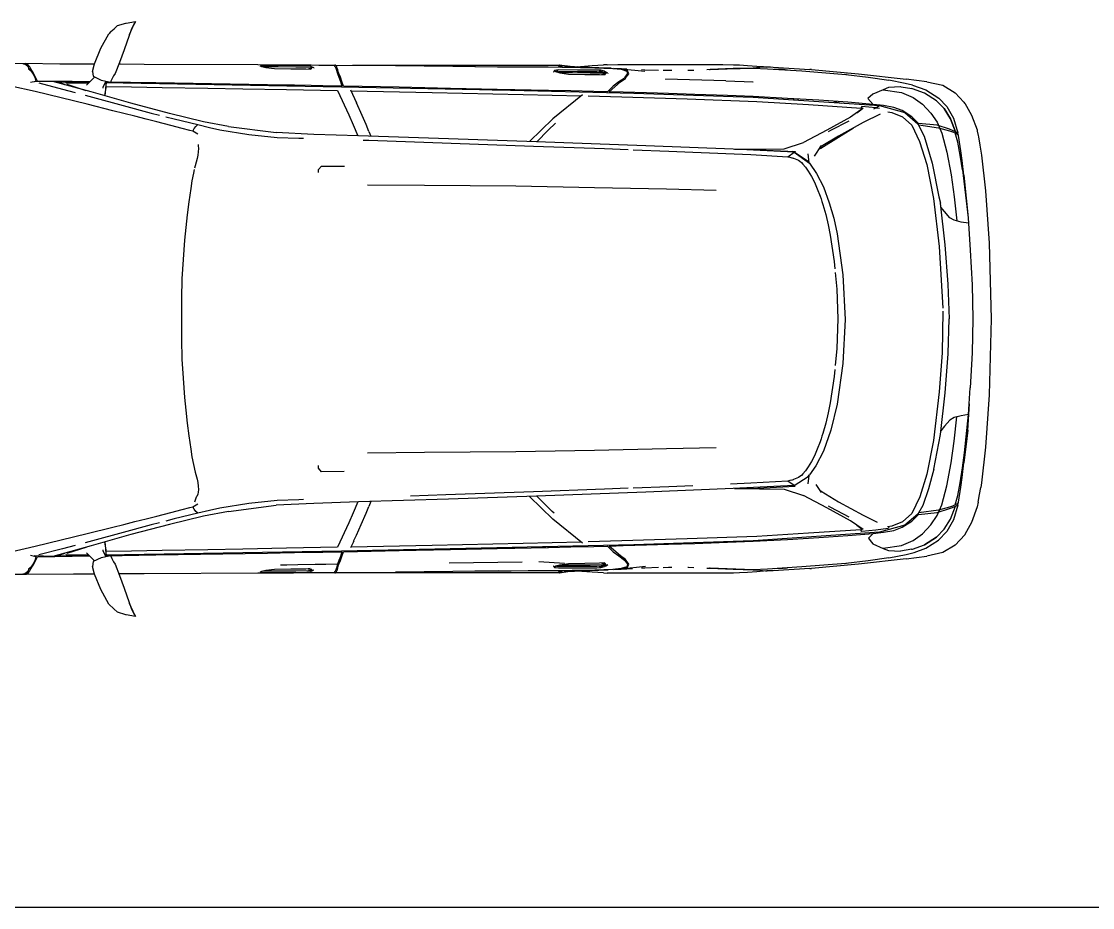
# Model space of a CAD drawing. Header units: millimetres. Extents: x 1343 to 64046, y 44602 to 77982.
# Drawn here: x 56527 to 60216, y 57946 to 61000 of the extents above; entities that cross this region are included whole.
import ezdxf

# ---------------------------------------------------------------- set-up
doc = ezdxf.new("R2010")
doc.units = ezdxf.units.MM
doc.layers.add('www.cad-blocks.net', color=7, linetype='Continuous')

# ---------------------------------------------------------------- blocks, each defined once
blk = doc.blocks.new('A$C63A06158')
at = {"linetype": 'Continuous'}
for p, q in [((1750.8, 2024.2), (1762.5, 2035.9)), ((1762.5, 2035.9), (1791.2, 2044.2)), ((1791.2, 2044.2), (1793, 2044.6)), ((1793, 2044.6), (1824.8, 2050.2)), ((1804.2, 2005.1), (1816.5, 2033.6)), ((1816.5, 2036.3), (1811, 2024.5)), ((1824.8, 2050.2), (1816.5, 2036.3)), ((1816.5, 2033.6), (1821.1, 2044.1)), ((1705.9, 1957.8), (1733, 2007.9)), ((1740, 2015.3), (1733, 2007.9)), ((1740, 2015.3), (1750.8, 2024.2)), ((1811, 2024.5), (1785.6, 1952.4)), ((1683.9, 1904), (1705.9, 1957.8)), ((1785.6, 1952.4), (1769.5, 1908.8)), ((1386.4, 1905.7), (1441.3, 1905.2)), ((1436.4, 1904.7), (1439.1, 1904.3)), ((1439.1, 1904.3), (1443.4, 1902.8)), ((1441.3, 1905.2), (1445.9, 1905.2)), ((1443.4, 1902.8), (1448.3, 1900.2)), ((1448.2, 1904), (1445.4, 1904.7)), ((1445.9, 1904.9), (1446, 1905.7)), ((1446, 1905.7), (1563.7, 1904.5)), ((1452, 1902.1), (1448.2, 1904)), ((1448.3, 1900.2), (1452.5, 1897)), ((1456.1, 1898.6), (1452, 1902.1)), ((1452.5, 1897), (1455.5, 1893.1)), ((1455.5, 1893.1), (1456.6, 1887.1)), ((1460.6, 1893.1), (1456.1, 1898.6)), ((1460, 1884), (1456.4, 1888)), ((1456.6, 1887.1), (1462, 1882.2)), ((1461.8, 1889.9), (1460.6, 1893.1)), ((1472.6, 1873.6), (1461.8, 1889.9)), ((1462, 1882.2), (1467.4, 1875.7)), ((1563.7, 1904.5), (1683.9, 1904.1)), ((1676.9, 1877.4), (1683.9, 1904)), ((1769.5, 1908.8), (1754.4, 1870.3)), ((1767.5, 1903.8), (1855.2, 1903.4)), ((1767.5, 1903.8), (1773, 1903.7)), ((1855.2, 1903.4), (2246.1, 1901.4)), ((2246.1, 1901.4), (2276.6, 1901.1)), ((2255.9, 1897.2), (2253.6, 1895.2)), ((2254.1, 1895.7), (2253.6, 1895.2)), ((2253.6, 1895.2), (2253.8, 1895.1)), ((2269.9, 1898.4), (2255.9, 1897.2)), ((2255.9, 1897.2), (2259.3, 1894.8)), ((2259.3, 1894.8), (2274.2, 1891.7)), ((2262.1, 1894.3), (2287.9, 1894.4)), ((2334.2, 1898.3), (2269.9, 1898.4)), ((2274.2, 1891.7), (2304, 1888.1)), ((2276.6, 1901.1), (2307.3, 1900.9)), ((2287.9, 1894.4), (2315.9, 1894.3)), ((2304, 1888.1), (2359.6, 1887)), ((2307.3, 1900.9), (2338, 1900.7)), ((2315.9, 1894.3), (2376.8, 1893.9)), ((2401, 1898.2), (2334.2, 1898.3)), ((2338, 1900.7), (2368.7, 1900.5)), ((2359.6, 1887), (2410.9, 1886.8)), ((2368.7, 1900.5), (2399.5, 1900.3)), ((2376.8, 1893.9), (2420.5, 1893.3)), ((2398.5, 1900.3), (2399.7, 1900.3)), ((2399.7, 1900.3), (2430.1, 1900.1)), ((2415.2, 1897.7), (2401, 1898.2)), ((2410.9, 1886.8), (2428.1, 1885.3)), ((2427.3, 1895.5), (2415.2, 1897.7)), ((2422.8, 1886.6), (2419.7, 1886)), ((2420.5, 1893.3), (2427.6, 1892.3)), ((2427.6, 1888.4), (2422.8, 1886.6)), ((2427.3, 1895.5), (2431.3, 1893.7)), ((2427.6, 1892.3), (2428.6, 1891.6)), ((2429.4, 1890.4), (2427.6, 1888.4)), ((2428.1, 1885.3), (2434.8, 1892)), ((2428.6, 1891.6), (2429.4, 1890.4)), ((2430.1, 1900.1), (2455.6, 1899.9)), ((2439.5, 1889.9), (2431.3, 1893.7)), ((2439.5, 1889.9), (2439, 1889.2)), ((2455.6, 1899.9), (2481.1, 1899.7)), ((2481.1, 1899.7), (2506.5, 1899.5)), ((2506.5, 1899.5), (2507.9, 1899.4)), ((2506.5, 1899.5), (2511.1, 1899.5)), ((2507.9, 1899.4), (2512.1, 1894.2)), ((2511.6, 1899.5), (2511.1, 1899.5)), ((2511.6, 1899.5), (2720.2, 1897.7)), ((2513.1, 1899.4), (2511.6, 1899.5)), ((2512.1, 1894.2), (2514.5, 1889)), ((2514.7, 1897.9), (2513.1, 1899.4)), ((2514.5, 1889), (2516.6, 1882.7)), ((2516.2, 1896), (2514.7, 1897.9)), ((2517.7, 1893.4), (2516.2, 1896)), ((2516.3, 1899.5), (2516.3, 1899.5)), ((2516.6, 1882.7), (2519.2, 1874)), ((2519.6, 1889.1), (2517.7, 1893.4)), ((2521.8, 1882.8), (2519.6, 1889.1)), ((2524.4, 1874), (2521.8, 1882.8)), ((2572.4, 1899.5), (2710.6, 1899.5)), ((2710.6, 1899.5), (2890.4, 1899.5)), ((2720.2, 1897.7), (2918.2, 1895.5)), ((2890.4, 1899.5), (3097, 1899.5)), ((2918.2, 1895.5), (3073.8, 1893.5)), ((2993.8, 1894.5), (3071.3, 1894.1)), ((3071.3, 1894.1), (3117.3, 1893.7)), ((3097, 1899.5), (3166.1, 1899.5)), ((3117.3, 1893.7), (3177.5, 1893.5)), ((3166.1, 1899.5), (3223.7, 1899.5)), ((3177.5, 1893.5), (3211.9, 1893.2)), ((3211.9, 1893.2), (3246.1, 1893.1)), ((3223.7, 1899.5), (3279.1, 1899.5)), ((3246.1, 1893.1), (3292.9, 1892.8)), ((3282.1, 1882.9), (3268.1, 1880.9)), ((3279.1, 1899.5), (3289.8, 1892.8)), ((3284.3, 1899.5), (3280.7, 1898.5)), ((3346.4, 1882.7), (3282.1, 1882.9)), ((3322.1, 1894.7), (3284.3, 1899.5)), ((3295.1, 1892.8), (3284.3, 1899.5)), ((3292.9, 1892.8), (3328.5, 1892.1)), ((3297.9, 1892.7), (3364.8, 1894.5)), ((3339.4, 1892.8), (3300.3, 1892.6)), ((3312.1, 1892.6), (3313.9, 1892.7)), ((3337, 1893.8), (3322.1, 1894.7)), ((3328.5, 1892.1), (3357.2, 1891.5)), ((3337.2, 1893.8), (3348, 1894.3)), ((3389.1, 1891.8), (3339.4, 1892.8)), ((3343.6, 1893.9), (3396.9, 1897.8)), ((3413.2, 1882.4), (3346.4, 1882.7)), ((3357.2, 1891.5), (3407, 1890.1)), ((3452.6, 1889.1), (3389.1, 1891.8)), ((3396.9, 1897.8), (3436.9, 1900.2)), ((3407, 1890.1), (3469.1, 1888.3)), ((3427.4, 1881.6), (3413.2, 1882.4)), ((3439.5, 1878.3), (3427.4, 1881.6)), ((3448.8, 1900.7), (3436.9, 1900.2)), ((3448.8, 1900.7), (3485.8, 1901.4)), ((3462.8, 1888.5), (3452.6, 1889.1)), ((3469.1, 1888.3), (3497.5, 1885.5)), ((3497.5, 1886.8), (3470.9, 1888.2)), ((3485.8, 1901.4), (3527.6, 1901.4)), ((3497.5, 1886.8), (3579, 1879.1)), ((3519.1, 1880.1), (3497.5, 1886.8)), ((3497.5, 1885.5), (3517, 1878.8)), ((3517.2, 1885.7), (3498.9, 1886.6)), ((3527.6, 1901.4), (3569.8, 1901.4)), ((3567.6, 1884), (3579.1, 1883.5)), ((3569.8, 1901.4), (3613.5, 1901.4)), ((3579.1, 1883.5), (3625.9, 1881.9)), ((3610.4, 1901.3), (3660.1, 1901.4)), ((3610.4, 1901.3), (3610.5, 1901.3)), ((3613.5, 1901.4), (3660, 1901.4)), ((3660, 1901.4), (3699.9, 1901.4)), ((3660.1, 1901.4), (3707.7, 1901.3)), ((3699.9, 1901.4), (3747.8, 1901.4)), ((3727.4, 1881.8), (3729.3, 1881.8)), ((3729.3, 1881.8), (3747.9, 1882.4)), ((3747.8, 1901.4), (3798.7, 1901.4)), ((3804, 1884.3), (3792.5, 1883.8)), ((3798.7, 1901.4), (3847.8, 1901.4)), ((3801.9, 1884.2), (3803.4, 1884.2)), ((3803.4, 1884.2), (3862.4, 1886.7)), ((3882.6, 1887.5), (3804, 1884.3)), ((3847.8, 1901.4), (3884.4, 1900.9)), ((3862.4, 1886.7), (3952.5, 1889.1)), ((3952.4, 1889.1), (3882.6, 1887.5)), ((3884.4, 1900.9), (3905.1, 1900.3)), ((3905.1, 1900.3), (3932.5, 1898.7)), ((3932.5, 1898.7), (3965.1, 1896.2)), ((3975.3, 1891.2), (3952.5, 1889.1)), ((3952.5, 1889.1), (4001, 1886.9)), ((3965.1, 1896.2), (3987.3, 1894.5)), ((3994.5, 1892.6), (3975.3, 1891.2)), ((3987.3, 1894.5), (4011.9, 1893.2)), ((4000.1, 1892.8), (3994.5, 1892.6)), ((3999, 1892.8), (4011.6, 1893.3)), ((4001, 1886.9), (4119.9, 1879.8)), ((4011.6, 1893.3), (4020.6, 1892.9)), ((4020.6, 1892.9), (4147.5, 1884.9)), ((4055.2, 1883.9), (4025.8, 1885.4)), ((4070, 1882.7), (4055.2, 1883.9)), ((4061.9, 1883.2), (4061.5, 1883.4)), ((4062.2, 1883.4), (4062.6, 1883.2)), ((4152.7, 1884.4), (4147.5, 1884.9)), ((4152.7, 1884.4), (4314.5, 1869.8)), ((1467.4, 1875.7), (1472.3, 1868.7)), ((1472.3, 1868.7), (1478.4, 1857.1)), ((1483, 1854), (1472.6, 1873.6)), ((1478.4, 1857.1), (1481.9, 1843.4)), ((1487.1, 1844.4), (1483, 1854)), ((1661.6, 1836.7), (1682.8, 1857)), ((1676.9, 1877.4), (1679.4, 1861.2)), ((1679.4, 1861.2), (1706.7, 1848.1)), ((1682.8, 1857), (1684.6, 1858.7)), ((1706.7, 1848.1), (1739.9, 1841)), ((1722.1, 1844.8), (1712.8, 1822.4)), ((1749.3, 1862.4), (1740.2, 1843.7)), ((1754.4, 1870.3), (1749.3, 1862.4)), ((2519.2, 1874), (2519.9, 1870.1)), ((2519.9, 1870.1), (2525.2, 1857.6)), ((2525.1, 1870.1), (2524.4, 1874)), ((2530.4, 1857.7), (2525.1, 1870.1)), ((2525.2, 1857.6), (2530.6, 1843.3)), ((2535.8, 1843.3), (2530.4, 1857.7)), ((3268.1, 1880.9), (3264.1, 1876.5)), ((3264.1, 1876.5), (3264.1, 1876.2)), ((3265.9, 1875.7), (3264.1, 1876.5)), ((3268.1, 1880.9), (3271.5, 1877.4)), ((3271.5, 1877.4), (3286.4, 1873.2)), ((3278.7, 1880.1), (3273.9, 1876.7)), ((3274.1, 1876.7), (3282.2, 1877.1)), ((3346.4, 1876.9), (3282.2, 1877.1)), ((3285.1, 1873.6), (3302.1, 1873.7)), ((3286.4, 1873.2), (3316.2, 1868.7)), ((3302.1, 1873.7), (3330.2, 1873.6)), ((3316.2, 1868.7), (3371.8, 1867.4)), ((3330.2, 1873.6), (3391, 1873.2)), ((3413.3, 1876.7), (3346.4, 1876.9)), ((3371.8, 1867.4), (3423.1, 1867.1)), ((3391, 1873.2), (3434.7, 1872.6)), ((3428.4, 1875.7), (3413.3, 1876.7)), ((3423.1, 1867.1), (3439.5, 1866)), ((3443.1, 1872.2), (3423.2, 1879.4)), ((3432.3, 1874.7), (3428.4, 1875.7)), ((3429, 1876.1), (3438.2, 1872.1)), ((3429.3, 1866.7), (3444.8, 1871.1)), ((3434.7, 1872.6), (3439.5, 1871.9)), ((3439.5, 1878.3), (3443.5, 1876.8)), ((3440.7, 1866.3), (3447, 1873.6)), ((3451.8, 1871.5), (3443.5, 1876.8)), ((3451.8, 1871.5), (3451.4, 1871.1)), ((3507.4, 1853.9), (3489.5, 1841.6)), ((3494.9, 1841.8), (3512.8, 1853.7)), ((3509.6, 1857.7), (3507.4, 1853.9)), ((3519.2, 1870.3), (3509.6, 1857.7)), ((3512.8, 1853.7), (3514.8, 1857.7)), ((3514.8, 1857.7), (3523.6, 1869.6)), ((3517, 1878.8), (3519.2, 1870.3)), ((3523.6, 1869.6), (3519.1, 1880.1)), ((3579, 1879.1), (3579, 1879.1)), ((3660, 1880.8), (3642.3, 1881.3)), ((3857.9, 1845.1), (3650.2, 1851.3)), ((3650.2, 1851.3), (3650.9, 1851.3)), ((3671.8, 1880.9), (3660, 1880.8)), ((3857.9, 1845.1), (3951.6, 1842.2)), ((4119.9, 1879.8), (4271, 1867.2)), ((4271, 1867.2), (4348.3, 1858.6)), ((4274.1, 1866.9), (4273.3, 1867)), ((4274.7, 1866.8), (4274.1, 1866.9)), ((4314.5, 1869.8), (4478.9, 1851.3)), ((4348.3, 1858.6), (4419.1, 1848.2)), ((4475.1, 1836.2), (4419.1, 1848.2)), ((4550.1, 1842.3), (4478.9, 1851.3)), ((1479.1, 1808.1), (1395.8, 1827.2)), ((1481.9, 1843.4), (1462.8, 1839.3)), ((1540.1, 1843.4), (1477, 1841.9)), ((1568.7, 1786.6), (1479.1, 1808.1)), ((1606.5, 1842.9), (1487.1, 1844.4)), ((1491.5, 1838.1), (1573.4, 1816.6)), ((1671.6, 1807), (1540.1, 1843.4)), ((1579.6, 1833.7), (1548.8, 1842)), ((1548.8, 1842), (1665.1, 1840)), ((1548.8, 1842), (1548.8, 1841)), ((1573.4, 1816.6), (1617.4, 1805.2)), ((1581, 1832.1), (1579.6, 1833.7)), ((1585.7, 1838.3), (1663.6, 1838.6)), ((1585.7, 1836.9), (1585.7, 1838.3)), ((1655.2, 1811.5), (1589.7, 1832.2)), ((1667.1, 1841.9), (1606.5, 1842.9)), ((1655.6, 1830.9), (1661.6, 1836.7)), ((1712.8, 1822.4), (1712.1, 1820.6)), ((1721.2, 1817.1), (1719.6, 1793.5)), ((1719.7, 1839.1), (2534.5, 1825.3)), ((1719.7, 1793.5), (1722.6, 1815)), ((1894.6, 1838.2), (1720.5, 1841)), ((1723, 1835), (1721.2, 1817.1)), ((1722.6, 1815), (1725.3, 1826.2)), ((1724.8, 1838.9), (1723, 1835)), ((1725.3, 1826.2), (1811.1, 1824.8)), ((1740.2, 1843.7), (1739.9, 1841)), ((1811.1, 1824.8), (1916.5, 1823)), ((2279.5, 1831.6), (1894.6, 1838.2)), ((1916.5, 1823), (2074, 1820.2)), ((2074, 1820.2), (2194.9, 1818)), ((2194.9, 1818), (2344.4, 1815.2)), ((2323, 1830.8), (2279.5, 1831.6)), ((2372.8, 1829.9), (2323, 1830.8)), ((2344.4, 1815.2), (2520.1, 1812)), ((2429.7, 1828.9), (2372.8, 1829.9)), ((2470, 1828.2), (2429.7, 1828.9)), ((2510.3, 1827.4), (2470, 1828.2)), ((2535.5, 1826.9), (2510.3, 1827.4)), ((2520.1, 1812), (2559.7, 1728.1)), ((2530.6, 1843.3), (2535.5, 1826.9)), ((2534.5, 1825.3), (3069.7, 1814.2)), ((2540.7, 1826.9), (2535.8, 1843.3)), ((2733.3, 1823.2), (2540.7, 1826.9)), ((2565.5, 1814), (2585.8, 1770.1)), ((2566.9, 1811.1), (2846.2, 1805.3)), ((2909.9, 1819.4), (2733.3, 1823.2)), ((3070.8, 1815.9), (2909.9, 1819.4)), ((3131.1, 1814.6), (3053.3, 1814.6)), ((3053.3, 1814.6), (3131.1, 1814.6)), ((3069.7, 1814.2), (3540.4, 1803.4)), ((3127.6, 1814.7), (3070.8, 1815.9)), ((3246.7, 1812.2), (3127.6, 1814.7)), ((3231.2, 1812.5), (3226.7, 1810.6)), ((3235.9, 1812.4), (3235.9, 1810.4)), ((3235.9, 1810.4), (3235.9, 1812.4)), ((3235.9, 1812.4), (3235.9, 1810.4)), ((3235.9, 1810.4), (3235.9, 1812.4)), ((3244.3, 1812.3), (3244.3, 1810.2)), ((3324.5, 1810.6), (3246.7, 1812.2)), ((3403.6, 1808.8), (3324.5, 1810.6)), ((3450.4, 1807.6), (3403.6, 1808.8)), ((3470, 1827.2), (3450.4, 1807.6)), ((3455.5, 1807.6), (3494.9, 1841.8)), ((3503.7, 1806.1), (3455.5, 1807.6)), ((3489.5, 1841.6), (3470, 1827.2)), ((3951.3, 1842.3), (3951.6, 1842.2)), ((4399.6, 1814.7), (4363.6, 1799.9)), ((4418.1, 1822.3), (4399.6, 1814.7)), ((4399.6, 1814.7), (4462.3, 1805.4)), ((4459.3, 1825), (4418.1, 1822.3)), ((4460.7, 1824.7), (4459.3, 1825)), ((4461.1, 1825.1), (4498, 1818.6)), ((4500.5, 1830.6), (4475.1, 1836.2)), ((4500.6, 1818.1), (4496.9, 1818.7)), ((4500.5, 1830.6), (4546.8, 1814.1)), ((4542.5, 1803.1), (4500.6, 1818.1)), ((4546.8, 1814.1), (4590.9, 1786)), ((4550.1, 1842.3), (4605.1, 1830.1)), ((4605.1, 1830.1), (4647.9, 1804.1)), ((1658.2, 1764.5), (1568.7, 1786.6)), ((1650.9, 1796.4), (1676.8, 1789.7)), ((1809.1, 1768.4), (1671.6, 1807)), ((1676.8, 1789.7), (1782.8, 1760.7)), ((2846.2, 1805.3), (3159.9, 1798.5)), ((3159.9, 1798.5), (3360.1, 1794)), ((3364.3, 1797.5), (3262.1, 1714.7)), ((3383.8, 1793.4), (3499.1, 1790)), ((3499.1, 1790), (3725.2, 1783.3)), ((3584.6, 1803.6), (3503.7, 1806.1)), ((3540.4, 1803.4), (3952.5, 1789.4)), ((3660.9, 1801.4), (3584.6, 1803.6)), ((3750.5, 1798.6), (3660.9, 1801.4)), ((3725.2, 1783.3), (3965.1, 1774.2)), ((3863.9, 1794.6), (3750.5, 1798.6)), ((3952.3, 1791), (3863.9, 1794.6)), ((4070.3, 1784.9), (3952.3, 1791)), ((3952.5, 1789.4), (4386.9, 1760.3)), ((3965.1, 1774.2), (4143, 1763.8)), ((4178.6, 1778.4), (4070.3, 1784.9)), ((4092.5, 1780), (4092.5, 1783.6)), ((4106.3, 1779.1), (4106.4, 1782.7)), ((4106.4, 1782.7), (4106.3, 1779.1)), ((4278, 1771.5), (4178.6, 1778.4)), ((4229.3, 1774.9), (4236, 1773.6)), ((4236, 1773.6), (4256.2, 1769)), ((4364.8, 1764.1), (4278, 1771.5)), ((4363.6, 1799.9), (4347.1, 1784)), ((4347.1, 1784), (4364.8, 1764.1)), ((4462.3, 1805.4), (4503.4, 1788.5)), ((4503.4, 1788.5), (4535.2, 1765.2)), ((4583.8, 1776.5), (4542.5, 1803.1)), ((4609.6, 1749.7), (4583.8, 1776.5)), ((4583.8, 1776.5), (4609.6, 1749.7)), ((4590.9, 1786), (4618.7, 1756.7)), ((4647.9, 1804.1), (4647.9, 1804.1)), ((4647.9, 1804.1), (4677.7, 1771.5)), ((4677.7, 1771.5), (4680.1, 1768.8)), ((1747.1, 1742.4), (1658.2, 1764.5)), ((1784.1, 1733.2), (1747.1, 1742.4)), ((1782.8, 1760.7), (1879.2, 1734.3)), ((1941.7, 1732.9), (1809.1, 1768.4)), ((1879.2, 1734.3), (1907, 1727.3)), ((2605.7, 1725.6), (2585.8, 1770.1)), ((4143, 1763.8), (4324.4, 1751.3)), ((4331.3, 1751.1), (4286.9, 1720.3)), ((4308.4, 1735.2), (4327.7, 1749.3)), ((4326.6, 1757.1), (4322.9, 1751.4)), ((4374.3, 1752.5), (4326.6, 1757.1)), ((4401.1, 1760.2), (4364.8, 1764.1)), ((4367.5, 1749.3), (4374.3, 1752.5)), ((4374.3, 1752.5), (4387.2, 1750.8)), ((4374.4, 1752.5), (4386.9, 1760.3)), ((4386.9, 1760.3), (4386.7, 1760.1)), ((4386.9, 1760.3), (4474.7, 1736.1)), ((4436.5, 1753.4), (4401.1, 1760.2)), ((4415.8, 1738.3), (4429.4, 1735.9)), ((4429.4, 1735.9), (4465.9, 1721.2)), ((4464.9, 1743), (4436.5, 1753.4)), ((4497.8, 1721.7), (4464.9, 1743)), ((4474.7, 1736.1), (4519.5, 1697.5)), ((4535.2, 1765.2), (4563.3, 1734.3)), ((4563.3, 1734.3), (4585.8, 1702.5)), ((4631.7, 1714.5), (4609.6, 1749.7)), ((4609.6, 1749.7), (4631.7, 1714.5)), ((4618.7, 1756.7), (4641.5, 1717.3)), ((4680.1, 1768.8), (4680.8, 1768)), ((4680.8, 1768), (4704.3, 1726.7)), ((1822.6, 1723.4), (1784.1, 1733.2)), ((1861.2, 1713.6), (1822.6, 1723.4)), ((1898.5, 1704.1), (1861.2, 1713.6)), ((1946.7, 1691.7), (1898.5, 1704.1)), ((1929.3, 1721.6), (1957.8, 1714.3)), ((2059.2, 1704.3), (1941.7, 1732.9)), ((1957.8, 1714.3), (2039.4, 1694.5)), ((2145.4, 1688.2), (2059.2, 1704.3)), ((2559.7, 1728.1), (2574.6, 1693.4)), ((2619.5, 1694.7), (2605.7, 1725.6)), ((3182, 1636.4), (3262.1, 1714.7)), ((3245.6, 1675.1), (3271.5, 1699.1)), ((4286.9, 1720.3), (4205.1, 1675.6)), ((4219.8, 1674.9), (4282.9, 1707.8)), ((4331.3, 1701.6), (4246.3, 1655.2)), ((4389.7, 1730.8), (4331.3, 1701.6)), ((4465.9, 1721.2), (4498.1, 1692.6)), ((4521.8, 1698.7), (4497.8, 1721.7)), ((4519.5, 1697.5), (4540.8, 1655.2)), ((4586, 1692.1), (4521.8, 1698.7)), ((4585.8, 1702.5), (4601.7, 1665.1)), ((4648.5, 1670.2), (4631.7, 1714.5)), ((4631.7, 1714.5), (4648.5, 1670.2)), ((4641.5, 1717.3), (4656.7, 1666.1)), ((4704.3, 1726.7), (4722.8, 1676.5)), ((1985.9, 1681.6), (1946.7, 1691.7)), ((2012.2, 1674.7), (1985.9, 1681.6)), ((2021.9, 1672.2), (2012.2, 1674.7)), ((2039.1, 1661.8), (2021.9, 1672.2)), ((2022, 1672.2), (2026.6, 1680.8)), ((2026.6, 1680.8), (2032.6, 1688.5)), ((2032.6, 1688.5), (2039.4, 1694.5)), ((2039.4, 1694.5), (2079.9, 1684.8)), ((2079.9, 1684.8), (2115, 1676.9)), ((2115, 1676.9), (2215, 1661)), ((2145.4, 1688.2), (2309.4, 1667)), ((2215, 1661), (2312.7, 1650.5)), ((2439.5, 1660.6), (2309.4, 1667)), ((2593, 1655.6), (2439.5, 1660.6)), ((2574.6, 1693.4), (2590.1, 1655.7)), ((2628.2, 1671.4), (2619.5, 1694.7)), ((2628.4, 1671.4), (2635.4, 1654.3)), ((3206.8, 1635.5), (3245.6, 1675.1)), ((4205.1, 1675.6), (4125, 1633)), ((4185.1, 1613.7), (4297.4, 1683.1)), ((4211.7, 1670.3), (4219.8, 1674.9)), ((4498.1, 1692.6), (4525.1, 1636.7)), ((4521.9, 1693.5), (4589.9, 1683.9)), ((4627.6, 1678.8), (4586, 1692.1)), ((4589.9, 1683.9), (4627.6, 1673.6)), ((4601.7, 1665.1), (4619.4, 1599.7)), ((4638.6, 1674.4), (4627.6, 1678.8)), ((4627.6, 1673.6), (4638.5, 1670.2)), ((4638.5, 1670.2), (4648, 1665.9)), ((4648.5, 1670.2), (4638.6, 1674.4)), ((4648, 1665.9), (4652.3, 1663.5)), ((4656.3, 1633.9), (4648, 1665.9)), ((4653.5, 1667.9), (4648.5, 1670.2)), ((4652.3, 1663.5), (4655.1, 1661.7)), ((4656.7, 1666.1), (4653.5, 1667.9)), ((4655.1, 1661.7), (4656.7, 1659.1)), ((4657.1, 1664.3), (4656.7, 1666.1)), ((4658.5, 1656.6), (4657.1, 1664.3)), ((4722.8, 1676.5), (4723.9, 1672.2)), ((4723.9, 1672.2), (4723.9, 1672.2)), ((4723.9, 1672.2), (4727.3, 1657)), ((2040.2, 1625.8), (2041, 1621.8)), ((2312.7, 1650.5), (2387.7, 1648.3)), ((2387.7, 1648.3), (2403.7, 1647.8)), ((2903.1, 1645.9), (2593, 1655.6)), ((2609.1, 1641.1), (2628, 1640.5)), ((2628, 1640.5), (3195, 1620.8)), ((3205.7, 1635.5), (2903.1, 1645.9)), ((3581.8, 1621.8), (3205.7, 1635.5)), ((4058.5, 1611.2), (4125, 1633)), ((4246.3, 1655.2), (4186.5, 1619.1)), ((4525.1, 1636.7), (4549.5, 1557.3)), ((4540.8, 1655.2), (4567.8, 1562.2)), ((4664.5, 1589.4), (4656.3, 1633.9)), ((4656.7, 1659.1), (4658.6, 1656.5)), ((4666.9, 1604.6), (4658.6, 1656.5)), ((4727.3, 1657), (4728.1, 1652.3)), ((4728.1, 1652.3), (4732.9, 1623.7)), ((4732.9, 1623.7), (4738.2, 1589.6)), ((2039.3, 1588.9), (2036.6, 1577.5)), ((2041, 1600.9), (2039.3, 1588.9)), ((2041, 1621.8), (2041.7, 1612.2)), ((2041.7, 1612.2), (2041, 1600.9)), ((3195, 1620.8), (3439.6, 1611.8)), ((3439.6, 1611.8), (3521.2, 1608.6)), ((3538.2, 1608), (3661.8, 1603.2)), ((3882.7, 1609.8), (3581.8, 1621.8)), ((3661.8, 1603.2), (3744.1, 1599.6)), ((3744.1, 1599.6), (3943.7, 1591.1)), ((4093.2, 1599.4), (3882.7, 1609.8)), ((3887.9, 1609.5), (4058.9, 1611.2)), ((3889, 1609.5), (3946.1, 1609.1)), ((3943.7, 1591.1), (4071.7, 1583.6)), ((3946.1, 1609.1), (4096.6, 1601.5)), ((4071.7, 1583.6), (4093.3, 1599.4)), ((4071.8, 1583.5), (4093.2, 1599.3)), ((4085.2, 1593.4), (4085.1, 1593.4)), ((4090, 1601.8), (4086.4, 1599.7)), ((4093.2, 1599.4), (4096.4, 1601.5)), ((4141.1, 1568), (4093.2, 1599.4)), ((4093.2, 1599.4), (4093.2, 1599.3)), ((4093.2, 1599.3), (4146, 1562.2)), ((4093.2, 1599.3), (4093.2, 1599.3)), ((4093.3, 1599.4), (4093.3, 1599.4)), ((4093.3, 1599.4), (4093.4, 1599.2)), ((4096.6, 1601.5), (4096.6, 1601.1)), ((4096.6, 1597.2), (4096.6, 1596.9)), ((4099.9, 1595), (4099.6, 1594.8)), ((4144.5, 1563.3), (4140.8, 1593.6)), ((4140.8, 1593.6), (4140.8, 1593.5)), ((4186.6, 1622.8), (4161.7, 1585.4)), ((4177.4, 1609), (4185.1, 1613.7)), ((4186.5, 1619.1), (4181.7, 1615.4)), ((4619.4, 1599.7), (4633.5, 1521.1)), ((4672.4, 1538.5), (4664.5, 1589.4)), ((4671.4, 1570.9), (4666.9, 1604.6)), ((4738.2, 1589.6), (4752.2, 1466.7)), ((2030, 1552.6), (2028.2, 1544.9)), ((2036.6, 1577.5), (2030, 1552.6)), ((2454.9, 1539.8), (2465.9, 1551.6)), ((2465.9, 1551.6), (2544.1, 1550.9)), ((4071.7, 1583.6), (4078.2, 1582.3)), ((4078.2, 1582.3), (4085.2, 1580.4)), ((4085.2, 1580.4), (4086, 1580.2)), ((4086, 1580.2), (4086.7, 1580)), ((4086.7, 1580), (4090.1, 1579)), ((4090.1, 1579), (4091.4, 1578.7)), ((4091.4, 1578.7), (4097.1, 1576.5)), ((4097.1, 1576.5), (4102.5, 1574.2)), ((4102.5, 1574.2), (4107.8, 1571.5)), ((4107.8, 1571.5), (4112.8, 1568.3)), ((4112.8, 1568.3), (4117.9, 1564)), ((4117.9, 1564), (4123.4, 1558.5)), ((4123.4, 1558.5), (4131.7, 1548.3)), ((4126.3, 1577.4), (4126.6, 1577.6)), ((4128.6, 1574.4), (4126.3, 1577.4)), ((4142.8, 1564.4), (4141.1, 1568)), ((4142.8, 1564.5), (4142.8, 1564.5)), ((4146, 1562.2), (4170.2, 1526.5)), ((4147, 1563.3), (4146.1, 1562)), ((4549.5, 1557.3), (4572.9, 1439.5)), ((4567.8, 1562.2), (4591.7, 1445.3)), ((4678, 1520.9), (4671.4, 1570.9)), ((2024.2, 1527), (2019.2, 1500.8)), ((2027.1, 1540.1), (2024.2, 1527)), ((2454.5, 1529.4), (2454.9, 1539.8)), ((4131.7, 1548.3), (4141.2, 1534.5)), ((4141.2, 1534.5), (4152.4, 1516.2)), ((4152.4, 1516.2), (4162.8, 1496.3)), ((4170.2, 1526.5), (4193.9, 1480.3)), ((4633.5, 1521.1), (4644.7, 1446.3)), ((4672.4, 1538.5), (4691.8, 1372.9)), ((4678, 1520.9), (4691.8, 1372.9)), ((2019.2, 1500.8), (2015, 1474)), ((2819.8, 1484.7), (2624.3, 1486)), ((3134.9, 1482.3), (2819.8, 1484.7)), ((3405.8, 1477.2), (3134.9, 1482.3)), ((3653.4, 1471.6), (3405.8, 1477.2)), ((4162.8, 1496.3), (4172.9, 1473.4)), ((4193.9, 1480.3), (4214.2, 1425.6)), ((2015, 1474), (2008.7, 1428.3)), ((3824.8, 1468.1), (3653.4, 1471.6)), ((4172.9, 1473.4), (4182.4, 1448.2)), ((4182.4, 1448.2), (4185.7, 1438.8)), ((4185.7, 1438.8), (4188.8, 1429.2)), ((4572.9, 1439.5), (4592.6, 1274.3)), ((4591.7, 1445.3), (4596.7, 1423.5)), ((4644.7, 1446.3), (4653.4, 1362.5)), ((4752.2, 1466.7), (4765.1, 1286.5)), ((2008.7, 1428.3), (2003.1, 1383.7)), ((4188.8, 1429.2), (4191.9, 1419.5)), ((4191.9, 1419.5), (4201.7, 1384.5)), ((4214.2, 1425.6), (4229.6, 1372)), ((4613.4, 1280.3), (4596.7, 1423.5)), ((4611, 1394.9), (4598.2, 1410.7)), ((2003.1, 1383.7), (1998.1, 1339.8)), ((4201.7, 1384.5), (4210.1, 1349)), ((4229.6, 1372), (4241.2, 1318.3)), ((4628.8, 1373.4), (4611, 1394.9)), ((4644.7, 1365), (4628.8, 1373.4)), ((4668.1, 1358.4), (4644.7, 1365)), ((4691.8, 1372.9), (4699.8, 1262.1)), ((1998.1, 1339.8), (1993.8, 1296)), ((4210.1, 1349), (4216.9, 1314.1)), ((4693.1, 1354.7), (4668.1, 1358.4)), ((1993.8, 1296), (1988.5, 1229.7)), ((4216.9, 1314.1), (4230.5, 1222.9)), ((4241.2, 1318.3), (4261.2, 1177.3)), ((4592.6, 1274.3), (4604.9, 1062.3)), ((4623.9, 1144.9), (4613.4, 1280.3)), ((4699.8, 1262.1), (4706.1, 1142.4)), ((4765.1, 1286.5), (4771.5, 1025.1)), ((1988.5, 1229.7), (1984.8, 1163.2)), ((4230.5, 1222.9), (4232.9, 1197.3)), ((4234.1, 1185), (4239.6, 1127.1)), ((1984.8, 1163.2), (1982.7, 1095.4)), ((4261.2, 1177.3), (4269.1, 1023.4)), ((4627.7, 1025.1), (4623.9, 1144.9)), ((4239.6, 1127.1), (4243, 1025.1)), ((4706.1, 1142.4), (4708.4, 1025.1)), ((1982.7, 1095.4), (1982.7, 954.8)), ((4605.5, 1051.3), (4602.7, 907.7)), ((4243, 1025.1), (4239.6, 923)), ((4269.1, 1023.4), (4261.2, 871.1)), ((4626.1, 1025.1), (4622.3, 905.5)), ((4708.4, 1025.1), (4706.1, 907.8)), ((4771.5, 1025.1), (4765.1, 763.7)), ((1982.7, 954.8), (1984.8, 886.9)), ((4239.6, 923), (4234, 864.4)), ((1984.8, 886.9), (1988.5, 820.5)), ((4602.7, 907.7), (4592.6, 773.7)), ((4613.4, 769.9), (4623.9, 905.3)), ((4706.1, 907.8), (4699.8, 788)), ((4232.7, 851), (4230.5, 827.3)), ((4261.2, 871.1), (4241.2, 731.7)), ((1988.5, 820.5), (1993.8, 754.1)), ((4230.5, 827.3), (4216.9, 736.1)), ((4693.1, 695.5), (4699.8, 788)), ((1993.8, 754.1), (1998.1, 710.4)), ((4592.6, 773.7), (4572.7, 606.6)), ((4596.7, 626.7), (4613.4, 769.9)), ((4765.1, 763.7), (4752.2, 583.5)), ((1998.1, 710.4), (2003.1, 666.5)), ((4210.1, 701.2), (4201.7, 665.6)), ((4216.9, 736.1), (4210.1, 701.2)), ((4241.2, 731.7), (4219.2, 642.1)), ((4690.9, 642.1), (4696.6, 732.2)), ((2003.1, 666.5), (2008.7, 621.9)), ((4201.7, 665.6), (4191.9, 630.7)), ((4628.8, 676.8), (4611, 655.3)), ((4644.7, 685.2), (4628.8, 676.8)), ((4668.1, 691.7), (4644.7, 685.2)), ((4644.7, 603.8), (4653.4, 687.6)), ((4693.1, 695.5), (4668.1, 691.7)), ((4685.9, 618.8), (4693.1, 695.5)), ((4191.9, 630.7), (4188.8, 621)), ((4219.2, 642.1), (4193.9, 569.8)), ((4611, 655.3), (4598.2, 639.4)), ((4690.9, 642.1), (4684.7, 584.9)), ((2008.7, 621.9), (2015, 576.2)), ((4182.4, 602), (4172.9, 576.7)), ((4185.7, 611.4), (4182.4, 602)), ((4188.8, 621), (4185.7, 611.4)), ((4572.7, 606.6), (4549.6, 490.4)), ((4574.1, 507.1), (4596.7, 626.7)), ((4633.5, 529), (4644.7, 603.8)), ((4679.4, 563.3), (4685.9, 618.8)), ((2015, 576.2), (2019.2, 549.4)), ((2624.3, 564.1), (2819.8, 565.5)), ((2819.8, 565.5), (3134.9, 567.8)), ((3134.9, 567.8), (3405.8, 572.9)), ((3405.8, 572.9), (3653.4, 578.6)), ((3653.4, 578.6), (3824.8, 582)), ((4162.8, 553.9), (4152.4, 534)), ((4172.9, 576.7), (4162.8, 553.9)), ((4193.9, 569.8), (4167.6, 519.3)), ((4672.4, 511.6), (4679.4, 563.3)), ((4684.7, 584.9), (4678, 529.2)), ((4752.2, 583.5), (4738.2, 460.5)), ((2019.2, 549.4), (2024.2, 523.2)), ((2024.2, 523.2), (2030, 497.6)), ((2454.9, 510.4), (2454.5, 519.7)), ((4152.4, 534), (4141.2, 515.7)), ((4167.6, 519.3), (4146, 487.8)), ((4619.4, 450.5), (4633.5, 529)), ((4671.4, 479.3), (4678, 529.2)), ((2030, 497.6), (2036.6, 472.7)), ((2465.9, 498.5), (2454.9, 510.4)), ((2543.3, 499.2), (2465.9, 498.5)), ((4093.2, 450.7), (4141.1, 482.1)), ((4112.8, 481.9), (4107.8, 478.6)), ((4117.9, 486.1), (4112.8, 481.9)), ((4123.4, 491.7), (4117.9, 486.1)), ((4131.7, 501.8), (4123.4, 491.7)), ((4141.2, 515.7), (4131.7, 501.8)), ((4140.8, 456.6), (4144.4, 485.9)), ((4141.1, 482.1), (4146, 487.8)), ((4549.6, 490.4), (4525.7, 412)), ((4574.1, 507.1), (4555.2, 439.5)), ((4664.5, 460.8), (4672.4, 511.6)), ((2036.6, 472.7), (2039.3, 461.3)), ((2039.3, 461.3), (2041, 449.3)), ((2041, 449.3), (2041.7, 437.9)), ((3661.8, 447), (3538.2, 442.2)), ((3744.1, 450.5), (3661.8, 447)), ((3943.7, 459.1), (3874.3, 456.1)), ((4093.2, 450.8), (3882.7, 440.4)), ((4071.7, 466.6), (3943.7, 459.1)), ((3946.1, 441.1), (4096.6, 448.7)), ((4078.2, 467.9), (4071.7, 466.6)), ((4071.7, 466.6), (4072.5, 466)), ((4093.2, 450.7), (4071.7, 466.6)), ((4085.2, 469.7), (4078.2, 467.9)), ((4086, 469.9), (4085.2, 469.7)), ((4086.7, 470.1), (4086, 469.9)), ((4090.1, 471.1), (4086.7, 470.1)), ((4091.4, 471.5), (4090.1, 471.1)), ((4097.1, 473.7), (4091.4, 471.5)), ((4093.2, 450.8), (4093.2, 450.7)), ((4096.4, 448.7), (4093.2, 450.7)), ((4096.6, 453), (4096.6, 453.1)), ((4102.5, 475.9), (4097.1, 473.7)), ((4099.9, 455.1), (4099.7, 455.3)), ((4107.8, 478.6), (4102.5, 475.9)), ((4168.2, 455.1), (4186.6, 427.3)), ((4601.7, 385), (4619.4, 450.5)), ((4656.3, 416.3), (4664.5, 460.8)), ((4658.6, 393.6), (4666.9, 445.6)), ((4666.9, 445.6), (4671.4, 479.3)), ((4731.8, 419.7), (4735.8, 444.5)), ((4738.2, 460.5), (4735.8, 444.5)), ((2033.5, 411), (2028.4, 394.2)), ((2036.1, 413.8), (2033.5, 411)), ((2039.5, 421.5), (2036.1, 413.8)), ((2041, 428.4), (2039.5, 421.5)), ((2041.7, 437.9), (2041, 428.4)), ((2893.1, 418.8), (2771.6, 414.6)), ((3195, 429.3), (2893.1, 418.8)), ((3205.7, 414.6), (2903.1, 404.3)), ((3182, 413.8), (3262.1, 335.4)), ((3182, 413.8), (3182, 413.8)), ((3439.6, 438.3), (3195, 429.3)), ((3581.8, 428.4), (3205.7, 414.6)), ((3260, 361.8), (3206.9, 414.7)), ((3521.2, 441.5), (3439.6, 438.3)), ((3882.7, 440.4), (3581.8, 428.4)), ((3887.9, 440.6), (4058.9, 439)), ((3889, 440.7), (3946.1, 441.1)), ((4058.4, 439), (4125, 417.2)), ((4205.1, 374.6), (4125, 417.2)), ((4181.7, 434.7), (4186.5, 431.1)), ((4186.5, 431.1), (4246.3, 395)), ((4525.7, 412), (4498.1, 354.6)), ((4555.2, 439.5), (4536.4, 382.4)), ((4648, 384.3), (4656.3, 416.3)), ((4727.3, 393.3), (4731.8, 419.7)), ((1985.9, 368.6), (2012.2, 375.4)), ((2012.2, 375.4), (2021.9, 377.9)), ((2021.9, 377.9), (2039.1, 388.3)), ((2026.6, 369.3), (2022, 378)), ((2032.6, 361.6), (2026.6, 369.3)), ((2039.2, 388.4), (2039.1, 388.3)), ((2115, 373.3), (2079.9, 365.4)), ((2215, 389.2), (2115, 373.3)), ((2145.4, 361.9), (2309.4, 383.2)), ((2312.7, 399.7), (2215, 389.2)), ((2439.5, 389.6), (2309.4, 383.2)), ((2387.7, 401.9), (2312.7, 399.7)), ((2403.7, 402.4), (2387.7, 401.9)), ((2593, 394.6), (2439.5, 389.6)), ((2590.1, 394.5), (2574.6, 356.8)), ((2903.1, 404.3), (2593, 394.6)), ((2619.5, 355.4), (2628.2, 378.8)), ((2635.4, 395.9), (2628.4, 378.8)), ((4286.9, 329.8), (4205.1, 374.6)), ((4219.8, 375.2), (4211.7, 379.9)), ((4282.9, 342.3), (4219.8, 375.2)), ((4246.3, 395), (4331.3, 348.6)), ((4536.4, 382.4), (4519.5, 352.7)), ((4585.8, 347.6), (4601.7, 385)), ((4586, 358.1), (4627.6, 371.4)), ((4627.6, 376.6), (4589.9, 366.3)), ((4638.5, 380), (4627.6, 376.6)), ((4627.6, 371.4), (4638.6, 375.8)), ((4631.7, 335.6), (4648.5, 379.9)), ((4648, 384.3), (4638.5, 380)), ((4638.6, 375.8), (4648.5, 379.9)), ((4656.7, 384), (4641.5, 332.9)), ((4652.3, 386.7), (4648, 384.3)), ((4648.5, 379.9), (4652.8, 381.9)), ((4655.1, 388.4), (4652.3, 386.7)), ((4652.8, 381.9), (4655.5, 383.3)), ((4656.7, 391.1), (4655.1, 388.4)), ((4655.5, 383.3), (4656.7, 384)), ((4658.6, 393.6), (4656.7, 391.1)), ((4656.7, 384), (4657.1, 385.9)), ((4657.1, 385.9), (4658.5, 393.5)), ((4723.9, 377.9), (4704.3, 323.4)), ((4727.3, 393.3), (4723.9, 377.9)), ((1822.6, 326.7), (1861.2, 336.5)), ((1861.2, 336.5), (1898.5, 346.1)), ((1898.5, 346.1), (1946.7, 358.5)), ((1957.8, 335.8), (1929.5, 328.6)), ((2059.2, 345.9), (1941.7, 317.3)), ((1946.7, 358.5), (1985.9, 368.6)), ((2039.4, 355.6), (1957.8, 335.8)), ((2039.4, 355.6), (2032.6, 361.6)), ((2079.9, 365.4), (2039.4, 355.6)), ((2145.4, 361.9), (2059.2, 345.9)), ((2574.6, 356.8), (2559.7, 322.1)), ((2602.4, 317.1), (2619.5, 355.4)), ((3266.9, 355.7), (3260, 361.8)), ((3364.3, 252.7), (3262.1, 335.4)), ((4331.3, 348.6), (4379.2, 324.6)), ((4498.1, 354.6), (4465.9, 326.1)), ((4519.5, 352.7), (4474.7, 314.1)), ((4497.8, 328.4), (4521.8, 351.4)), ((4521.8, 351.4), (4586, 358.1)), ((4589.9, 366.3), (4521.9, 356.7)), ((4563.3, 315.9), (4585.8, 347.6)), ((4609.6, 300.5), (4631.7, 335.6)), ((4641.5, 332.9), (4618.5, 292.5)), ((1658.2, 285.7), (1747.1, 307.8)), ((1747.1, 307.8), (1784.1, 317)), ((1879.2, 315.8), (1782.8, 289.4)), ((1784.1, 317), (1822.6, 326.7)), ((1941.7, 317.3), (1809.1, 281.8)), ((1907, 322.9), (1879.2, 315.8)), ((2559.7, 322.1), (2520.1, 238.2)), ((2585.8, 280), (2602.4, 317.1)), ((4324.4, 298.9), (4143, 286.4)), ((4331.3, 299.1), (4286.9, 329.8)), ((4308.4, 314.9), (4327.7, 300.9)), ((4326.6, 293), (4322.9, 298.8)), ((4374.3, 297.6), (4326.6, 293)), ((4331.3, 299.1), (4331.3, 299.1)), ((4417.4, 303.3), (4374.3, 297.6)), ((4474.7, 314.1), (4386.9, 289.9)), ((4401.1, 290), (4436.5, 296.7)), ((4429.4, 311.4), (4414.4, 308.7)), ((4420.4, 309.8), (4417.4, 303.3)), ((4465.9, 326.1), (4429.4, 311.4)), ((4436.5, 296.7), (4464.9, 307.1)), ((4464.9, 307.1), (4497.8, 328.4)), ((4535.2, 285), (4563.3, 315.9)), ((4583.8, 273.7), (4609.6, 300.5)), ((4609.6, 300.5), (4583.8, 273.7)), ((4704.3, 323.4), (4680.9, 282.3)), ((1479.1, 242), (1568.7, 263.6)), ((1568.7, 263.6), (1658.2, 285.7)), ((1676.8, 260.5), (1650.9, 253.7)), ((1809.1, 281.8), (1671.6, 243.2)), ((1782.8, 289.4), (1676.8, 260.5)), ((2576.3, 259.5), (2565.5, 236.1)), ((2575.9, 259.5), (2585.8, 280)), ((3499.1, 260.2), (3383.8, 256.7)), ((3725.2, 266.9), (3499.1, 260.2)), ((3952.5, 260.8), (3540.6, 246.8)), ((3965.1, 276), (3725.2, 266.9)), ((3863.9, 255.6), (3952.3, 259.2)), ((3952.3, 259.2), (4070.3, 265.3)), ((4386.9, 289.9), (3952.5, 260.8)), ((4143, 286.4), (3965.1, 276)), ((4070.3, 265.3), (4178.6, 271.7)), ((4178.6, 271.7), (4278.1, 278.7)), ((4278.1, 278.7), (4364.8, 286)), ((4364.8, 286), (4348.8, 270.3)), ((4348.8, 270.3), (4355.3, 261.5)), ((4355.3, 261.5), (4363.6, 250.2)), ((4364.8, 286), (4401.1, 290)), ((4462.3, 244.8), (4503.4, 261.6)), ((4503.4, 261.6), (4535.2, 285)), ((4542.5, 247), (4583.8, 273.7)), ((4583.8, 273.7), (4542.5, 247)), ((4546.5, 235.5), (4590.4, 263.1)), ((4590.4, 263.1), (4618.5, 292.5)), ((4680.4, 281.6), (4647.9, 246)), ((4680.9, 282.3), (4680.4, 281.6)), ((1395.8, 222.9), (1479.1, 242)), ((1573.4, 233.5), (1492.4, 212.3)), ((1671.6, 243.2), (1540.1, 206.8)), ((1617.4, 245), (1573.4, 233.5)), ((1589.7, 218), (1655.2, 238.6)), ((1712.1, 229.6), (1712.8, 227.7)), ((1712.8, 227.7), (1722.1, 205.4)), ((1719.6, 256.6), (1721.2, 233.1)), ((1722.5, 235.5), (1719.7, 256.7)), ((2534.5, 224.9), (1719.7, 211.1)), ((1721.2, 233.1), (1723, 215.1)), ((1725.3, 223.9), (1722.5, 235.5)), ((1811.1, 225.4), (1725.3, 223.9)), ((1916.5, 227.2), (1811.1, 225.4)), ((2074, 230), (1916.5, 227.2)), ((2194.9, 232.2), (2074, 230)), ((2344.4, 234.9), (2194.9, 232.2)), ((2520.1, 238.2), (2344.4, 234.9)), ((2429.7, 221.3), (2470, 222)), ((2470, 222), (2510.3, 222.8)), ((2510.3, 222.8), (2535.5, 223.2)), ((2535.5, 223.2), (2530.6, 206.9)), ((3069.7, 235.9), (2534.5, 224.9)), ((2535.8, 206.9), (2540.7, 223.2)), ((2540.7, 223.2), (2733.3, 227)), ((2846.2, 244.8), (2566.9, 239.1)), ((2733.3, 227), (2909.9, 230.7)), ((3159.9, 251.6), (2846.2, 244.8)), ((2909.9, 230.7), (3070.8, 234.3)), ((3053.3, 235.6), (3131.1, 235.6)), ((3131.1, 235.6), (3053.3, 235.6)), ((3540.6, 246.8), (3069.7, 235.9)), ((3070.8, 234.3), (3127.6, 235.5)), ((3127.6, 235.5), (3246.7, 237.9)), ((3360.1, 256.1), (3159.9, 251.6)), ((3226.7, 239.5), (3231.2, 237.6)), ((3235.9, 239.8), (3235.9, 237.7)), ((3235.9, 237.7), (3235.9, 239.8)), ((3235.9, 239.8), (3235.9, 237.7)), ((3235.9, 237.7), (3235.9, 239.8)), ((3244.3, 239.9), (3244.3, 237.9)), ((3246.7, 237.9), (3324.5, 239.6)), ((3324.5, 239.6), (3403.6, 241.4)), ((3403.6, 241.4), (3450.4, 242.6)), ((3450.4, 242.6), (3470, 223)), ((3455.5, 242.6), (3503.7, 244.1)), ((3494.9, 208.4), (3455.5, 242.6)), ((3470, 223), (3489.5, 208.6)), ((3503.7, 244.1), (3584.6, 246.6)), ((3584.6, 246.6), (3660.9, 248.8)), ((3660.9, 248.8), (3750.5, 251.5)), ((3750.5, 251.5), (3863.9, 255.6)), ((4363.6, 250.2), (4399.9, 234.2)), ((4399.6, 235.5), (4462.3, 244.8)), ((4399.9, 234.2), (4418.2, 227.8)), ((4418.2, 227.8), (4459.3, 225.2)), ((4498, 231.6), (4459.3, 225.2)), ((4496.9, 231.5), (4500.6, 232.1)), ((4500.6, 232.1), (4542.5, 247)), ((4506.3, 220.9), (4546.5, 235.5)), ((4647.9, 246), (4605.1, 220)), ((1462.7, 210.9), (1481.9, 206.8)), ((1478.4, 193), (1472.3, 181.4)), ((1472.6, 176.6), (1483, 196.2)), ((1477.1, 208.3), (1476.1, 208)), ((1477, 208.3), (1477, 208.4)), ((1540.1, 206.8), (1477, 208.3)), ((1481.9, 206.8), (1478.4, 193)), ((1483, 196.2), (1487.1, 205.8)), ((1487.1, 205.8), (1606.5, 207.3)), ((1548.8, 208.2), (1579.6, 216.5)), ((1665.1, 210.2), (1548.8, 208.2)), ((1548.8, 209.2), (1548.8, 208.2)), ((1579.6, 216.5), (1581, 218.1)), ((1585.7, 211.9), (1585.7, 213.3)), ((1663.6, 211.5), (1585.7, 211.9)), ((1606.5, 207.3), (1667.1, 208.3)), ((1661.6, 213.5), (1655.6, 219.2)), ((1682.8, 193.2), (1661.6, 213.5)), ((1679.4, 188.9), (1676.9, 172.2)), ((1706.7, 202.1), (1679.4, 188.9)), ((1684.6, 191.5), (1682.8, 193.2)), ((1739.9, 209.2), (1706.7, 202.1)), ((1720.5, 209.1), (1894.6, 211.9)), ((1723, 215.1), (1724.8, 211.3)), ((1744, 198.7), (1739.9, 209.2)), ((1739.9, 209.2), (1740.2, 206.5)), ((1740.2, 206.5), (1749.3, 187.7)), ((1749.3, 187.7), (1754.4, 179.8)), ((1894.6, 211.9), (2279.5, 218.6)), ((2279.5, 218.6), (2323, 219.3)), ((2323, 219.3), (2372.8, 220.2)), ((2372.8, 220.2), (2429.7, 221.3)), ((2525.2, 192.5), (2519.9, 180)), ((2525.1, 180.1), (2530.4, 192.5)), ((2530.6, 206.9), (2525.2, 192.5)), ((2530.4, 192.5), (2535.8, 206.9)), ((3156.9, 187.6), (2904.6, 183.3)), ((3302.1, 182.9), (3214.3, 188.4)), ((3489.5, 208.6), (3508.5, 194.4)), ((3512.8, 196.4), (3494.9, 208.4)), ((3508.5, 194.4), (3519.2, 179.8)), ((3514.8, 192.5), (3512.8, 196.4)), ((3523.6, 180.5), (3514.8, 192.5)), ((4348.3, 191.6), (4271, 182.9)), ((4478.9, 198.9), (4314.5, 180.4)), ((4419.1, 201.9), (4348.3, 191.6)), ((4419.1, 201.9), (4478.3, 214)), ((4478.3, 214), (4506.3, 220.9)), ((4478.9, 198.9), (4550.1, 207.9)), ((4605.1, 220), (4550.1, 207.9)), ((1448.3, 150), (1443.4, 147.4)), ((1448.2, 146.2), (1452, 148.1)), ((1452.5, 153.2), (1448.3, 150)), ((1452, 148.1), (1456.1, 151.6)), ((1455.5, 157.1), (1452.5, 153.2)), ((1456.6, 163), (1455.5, 157.1)), ((1456.1, 151.6), (1460.6, 157)), ((1462, 168), (1456.6, 163)), ((1460.6, 157), (1461.8, 160.3)), ((1461.8, 160.3), (1472.6, 176.6)), ((1467.4, 174.5), (1462, 168)), ((1472.3, 181.4), (1467.4, 174.5)), ((1683.9, 146.1), (1676.9, 172.2)), ((1754.4, 179.8), (1769.5, 141.4)), ((2246.1, 148.8), (1855.2, 146.7)), ((2276.6, 149), (2246.1, 148.8)), ((2253.8, 155), (2253.6, 154.9)), ((2253.6, 155), (2255.9, 152.9)), ((2253.6, 154.9), (2254.1, 154.5)), ((2259.3, 155.3), (2255.9, 152.9)), ((2255.9, 152.9), (2269.9, 151.8)), ((2274.2, 158.4), (2259.3, 155.3)), ((2262.5, 157.7), (2262.4, 157.7)), ((2262.4, 157.7), (2262.4, 157.6)), ((2268.5, 155.9), (2263.3, 156.2)), ((2288.1, 155.8), (2268.5, 155.9)), ((2269.9, 151.8), (2334.2, 151.9)), ((2304, 162), (2274.2, 158.4)), ((2307.3, 149.2), (2276.6, 149)), ((2316.1, 155.8), (2288.1, 155.8)), ((2359.6, 163.1), (2304, 162)), ((2338, 149.4), (2307.3, 149.2)), ((2377, 156.2), (2316.1, 155.8)), ((2443.6, 178.6), (2324.5, 176.4)), ((2346.5, 176.8), (2324.5, 176.4)), ((2334.2, 151.9), (2401, 152)), ((2368.7, 149.7), (2338, 149.4)), ((2410.9, 163.3), (2359.6, 163.1)), ((2399.5, 149.9), (2368.7, 149.7)), ((2420.7, 156.9), (2377, 156.2)), ((2399.7, 149.9), (2398.5, 149.9)), ((2430.1, 150.1), (2399.7, 149.9)), ((2401, 152), (2415.2, 152.5)), ((2426, 164.7), (2410.9, 163.3)), ((2415.2, 152.5), (2427.3, 154.7)), ((2419.8, 164.1), (2423, 163.5)), ((2427.8, 157.9), (2420.7, 156.9)), ((2432, 161), (2422.9, 164.4)), ((2423, 163.5), (2427.8, 161.8)), ((2431.3, 156.4), (2427.3, 154.7)), ((2427.8, 161.8), (2429.6, 159.7)), ((2428.8, 158.6), (2427.8, 157.9)), ((2429.5, 161.9), (2428.1, 161.5)), ((2429.6, 159.7), (2428.8, 158.6)), ((2434.8, 158.2), (2428.9, 164.1)), ((2455.6, 150.3), (2430.1, 150.1)), ((2431.3, 156.4), (2439.5, 160.3)), ((2439.2, 160.7), (2439.5, 160.3)), ((2480, 179.3), (2443.6, 178.6)), ((2481.1, 150.5), (2455.6, 150.3)), ((2519.9, 180), (2480, 179.3)), ((2506.5, 150.6), (2481.1, 150.5)), ((2507.9, 150.8), (2506.5, 150.6)), ((2511.1, 150.7), (2506.5, 150.7)), ((2512.1, 156), (2507.9, 150.8)), ((2511.6, 150.6), (2513.1, 150.8)), ((2514.5, 161.1), (2512.1, 156)), ((2513.1, 150.8), (2514.7, 152.3)), ((2572.4, 150.7), (2513.1, 150.8)), ((2516.6, 167.4), (2514.5, 161.1)), ((2514.7, 152.3), (2516.2, 154.2)), ((2516.2, 154.2), (2517.7, 156.7)), ((2516.3, 150.7), (2516.3, 150.7)), ((2519.2, 176.2), (2516.6, 167.4)), ((2519.6, 161.1), (2517.7, 156.7)), ((2519.9, 180), (2519.2, 176.2)), ((2519.6, 161.1), (2521.8, 167.4)), ((2521.8, 167.4), (2524.4, 176.2)), ((2524.4, 176.2), (2525.1, 180.1)), ((2710.6, 150.7), (2572.4, 150.7)), ((2890.4, 150.7), (2710.6, 150.7)), ((2918.2, 154.7), (2720.2, 152.5)), ((3098.4, 150.7), (2890.4, 150.7)), ((3073.8, 156.7), (2918.2, 154.7)), ((3071.3, 156.1), (2993.1, 155.6)), ((3119, 156.5), (3071.3, 156.1)), ((3166.1, 150.7), (3098.4, 150.7)), ((3177.5, 156.7), (3119, 156.5)), ((3223.7, 150.7), (3166.1, 150.7)), ((3211.9, 156.9), (3177.5, 156.7)), ((3246.1, 157), (3211.9, 156.9)), ((3279.1, 150.7), (3223.7, 150.7)), ((3292.9, 157.4), (3246.1, 157)), ((3264.1, 173.7), (3265.9, 174.5)), ((3264.1, 173.9), (3264.1, 173.7)), ((3264.1, 173.7), (3268.1, 169.2)), ((3271.5, 172.8), (3268.1, 169.2)), ((3268.1, 169.2), (3282.1, 167.3)), ((3286.4, 177), (3271.5, 172.8)), ((3282.2, 173), (3274.1, 173.5)), ((3274.8, 173.7), (3282.2, 173)), ((3289.8, 157.3), (3279.1, 150.7)), ((3280.7, 151.6), (3284.3, 150.7)), ((3282.1, 167.3), (3346.4, 167.5)), ((3282.2, 173), (3346.4, 173.3)), ((3282.2, 173), (3346.4, 173.3)), ((3284.3, 150.7), (3295.1, 157.4)), ((3284.3, 150.7), (3322.1, 155.5)), ((3302.1, 176.5), (3285.1, 176.6)), ((3316.2, 181.4), (3286.4, 177)), ((3328.5, 158.1), (3292.9, 157.4)), ((3300.2, 157.5), (3339.4, 157.4)), ((3312.1, 157.5), (3301, 157.5)), ((3330.2, 176.6), (3302.1, 176.5)), ((3313.9, 157.5), (3312.1, 157.5)), ((3334.6, 157.5), (3312.1, 157.5)), ((3371.8, 182.8), (3316.2, 181.4)), ((3322.1, 155.5), (3336.9, 156.4)), ((3357.2, 158.7), (3328.5, 158.1)), ((3391, 177), (3330.2, 176.6)), ((3346, 157.5), (3334.6, 157.5)), ((3347.8, 155.9), (3337.4, 156.4)), ((3339.4, 157.4), (3389.1, 158.4)), ((3396.9, 152.4), (3343.6, 156.2)), ((3346.4, 173.3), (3413.3, 173.5)), ((3346.4, 173.3), (3413.3, 173.5)), ((3346.4, 167.5), (3413.2, 167.7)), ((3407, 160), (3357.2, 158.7)), ((3423.1, 183.1), (3371.8, 182.8)), ((3389.1, 158.4), (3452.6, 161.1)), ((3434.7, 177.6), (3391, 177)), ((3436.9, 149.9), (3396.9, 152.4)), ((3469.1, 161.8), (3407, 160)), ((3413.2, 167.7), (3427.4, 168.6)), ((3413.3, 173.5), (3428.4, 174.4)), ((3413.3, 173.5), (3428.4, 174.4)), ((3440.3, 184.3), (3423.1, 183.1)), ((3423.1, 170.7), (3443.4, 178.1)), ((3427.4, 168.6), (3439.5, 171.8)), ((3438.2, 178.1), (3428.4, 174.4)), ((3444.8, 179.1), (3429.3, 183.5)), ((3439.5, 178.3), (3434.7, 177.6)), ((3436.9, 149.9), (3448.8, 149.5)), ((3443.5, 173.3), (3439.5, 171.8)), ((3440.3, 184.3), (3440, 184.4)), ((3440.5, 184.2), (3440.3, 184.3)), ((3447, 176.6), (3440.3, 184.3)), ((3443.5, 173.3), (3451.8, 178.7)), ((3485.8, 148.7), (3448.8, 149.5)), ((3451.4, 179.1), (3451.8, 178.7)), ((3497.5, 164.7), (3469.1, 161.8)), ((3470.9, 161.9), (3497.5, 163.4)), ((3527.6, 148.7), (3485.8, 148.7)), ((3581.6, 171.6), (3497.5, 163.4)), ((3517, 171.4), (3497.5, 164.7)), ((3497.5, 163.4), (3519.1, 170.1)), ((3498.8, 163.5), (3517.2, 164.5)), ((3519.2, 179.8), (3517, 171.4)), ((3517.2, 164.5), (3536.6, 165.3)), ((3519.1, 170.1), (3523.6, 180.5)), ((3569.8, 148.7), (3527.6, 148.7)), ((3579.1, 166.7), (3567.5, 166.2)), ((3613.5, 148.7), (3569.8, 148.7)), ((3625.9, 168.2), (3579.1, 166.7)), ((3581.5, 171.6), (3581.6, 171.6)), ((3660.1, 148.7), (3610.4, 148.9)), ((3610.5, 148.9), (3610.4, 148.9)), ((3660, 148.7), (3613.5, 148.7)), ((3642.1, 168.8), (3660, 169.4)), ((3660, 169.4), (3671.8, 169.3)), ((3699.9, 148.7), (3660, 148.7)), ((3707.7, 148.8), (3660.1, 148.7)), ((3747.8, 148.7), (3699.9, 148.7)), ((3729.3, 168.4), (3727.3, 168.4)), ((3747.9, 167.7), (3729.3, 168.4)), ((3798.7, 148.7), (3747.8, 148.7)), ((3792.5, 166.3), (3804, 165.9)), ((3847.8, 148.7), (3798.7, 148.7)), ((3803.4, 165.9), (3801.9, 166)), ((3862.4, 163.5), (3803.4, 165.9)), ((3804, 165.9), (3882.6, 162.6)), ((3884.4, 149.3), (3847.8, 148.7)), ((3952.5, 161.1), (3862.4, 163.5)), ((3882.6, 162.6), (3952.4, 161.1)), ((3905.1, 149.9), (3884.4, 149.3)), ((3932.5, 151.5), (3905.1, 149.9)), ((3965.1, 153.9), (3932.5, 151.5)), ((4001, 163.3), (3952.5, 161.1)), ((3952.5, 161.1), (3975.3, 159)), ((3987.3, 155.7), (3965.1, 153.9)), ((3975.3, 159), (3994.5, 157.6)), ((4011.9, 156.9), (3987.3, 155.7)), ((3994.5, 157.6), (4000.1, 157.4)), ((4011.6, 156.9), (3999, 157.4)), ((4119.9, 170.4), (4001, 163.3)), ((4020.6, 157.2), (4011.6, 156.9)), ((4147.5, 165.3), (4020.6, 157.2)), ((4025.8, 164.8), (4055.2, 166.3)), ((4055.2, 166.3), (4070, 167.4)), ((4061.5, 166.7), (4061.9, 166.9)), ((4062.6, 167), (4062.2, 166.8)), ((4271, 182.9), (4119.9, 170.4)), ((4147.5, 165.3), (4152.7, 165.7)), ((4314.5, 180.4), (4152.7, 165.7)), ((4273, 183.2), (4274.1, 183.2)), ((4274.1, 183.2), (4275, 183.4)), ((1436.4, 145.4), (1382, 144.5)), ((1440.8, 144.5), (1386.4, 144.5)), ((1439.1, 145.9), (1436.4, 145.4)), ((1443.4, 147.4), (1439.1, 145.9)), ((1440.3, 146.3), (1440.2, 146)), ((1440.2, 146.3), (1440.2, 146.1)), ((1440.3, 146), (1440.4, 145.2)), ((1440.4, 145.2), (1440.8, 144.5)), ((1440.8, 144.5), (1441.5, 145.3)), ((1445.9, 145), (1441.3, 145)), ((1445.4, 145.5), (1448.2, 146.2)), ((1446, 144.5), (1445.9, 145.3)), ((1611.8, 145.5), (1446, 144.5)), ((1684, 145.9), (1611.8, 145.5)), ((1705.9, 92.4), (1683.9, 146.1)), ((1855.2, 146.7), (1767.5, 146.4)), ((1773, 146.4), (1767.5, 146.4)), ((1769.5, 141.4), (1785.6, 97.7)), ((1733, 42.3), (1705.9, 92.4)), ((1785.6, 97.7), (1811, 25.6)), ((1750, 26.3), (1733, 42.3)), ((1816.5, 16.5), (1804.2, 45.1)), ((1762.5, 14.3), (1750, 26.3)), ((1791.2, 6), (1762.5, 14.3)), ((1793, 5.5), (1791.2, 6)), ((1824.8, 0), (1793, 5.5)), ((1811, 25.6), (1816.5, 13.8)), ((1821.1, 6), (1816.5, 16.5)), ((1816.5, 13.8), (1824.8, 0))]:
    blk.add_line(p, q, dxfattribs=at)
blk = doc.blocks.new('FORMAT')
at = {"layer": 'www.cad-blocks.net', "color": 155, "true_color": 0x546d8e}
blk.add_line((64045.9, 57946.4), (3580.5, 57946.4), dxfattribs=at)

msp = doc.modelspace()

# ---------------------------------------------------------------- block references
msp.add_blockref('A$C63A06158', (55095.1, 58949.4))
at = {"layer": 'www.cad-blocks.net'}
msp.add_blockref('FORMAT', (0, 0), dxfattribs=at)

doc.saveas('drawing.dxf')
